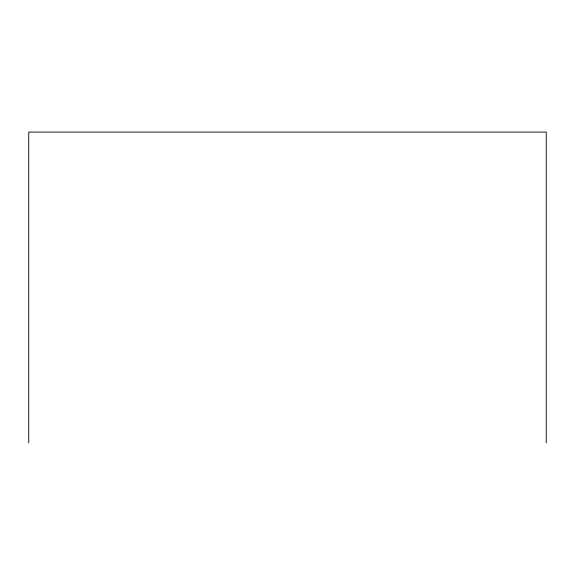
<?xml version="1.0" encoding="UTF-8"?>
<svg xmlns="http://www.w3.org/2000/svg" width="575" height="575" viewBox="0 0 575 575"><rect width="100%" height="100%" fill="white"/><g stroke="black" fill="none" stroke-linecap="round" stroke-linejoin="round"><path stroke-width="0.86" d="M546.25 442.915L546.25 132.085L28.75 132.085L28.75 442.915"/></g></svg>
